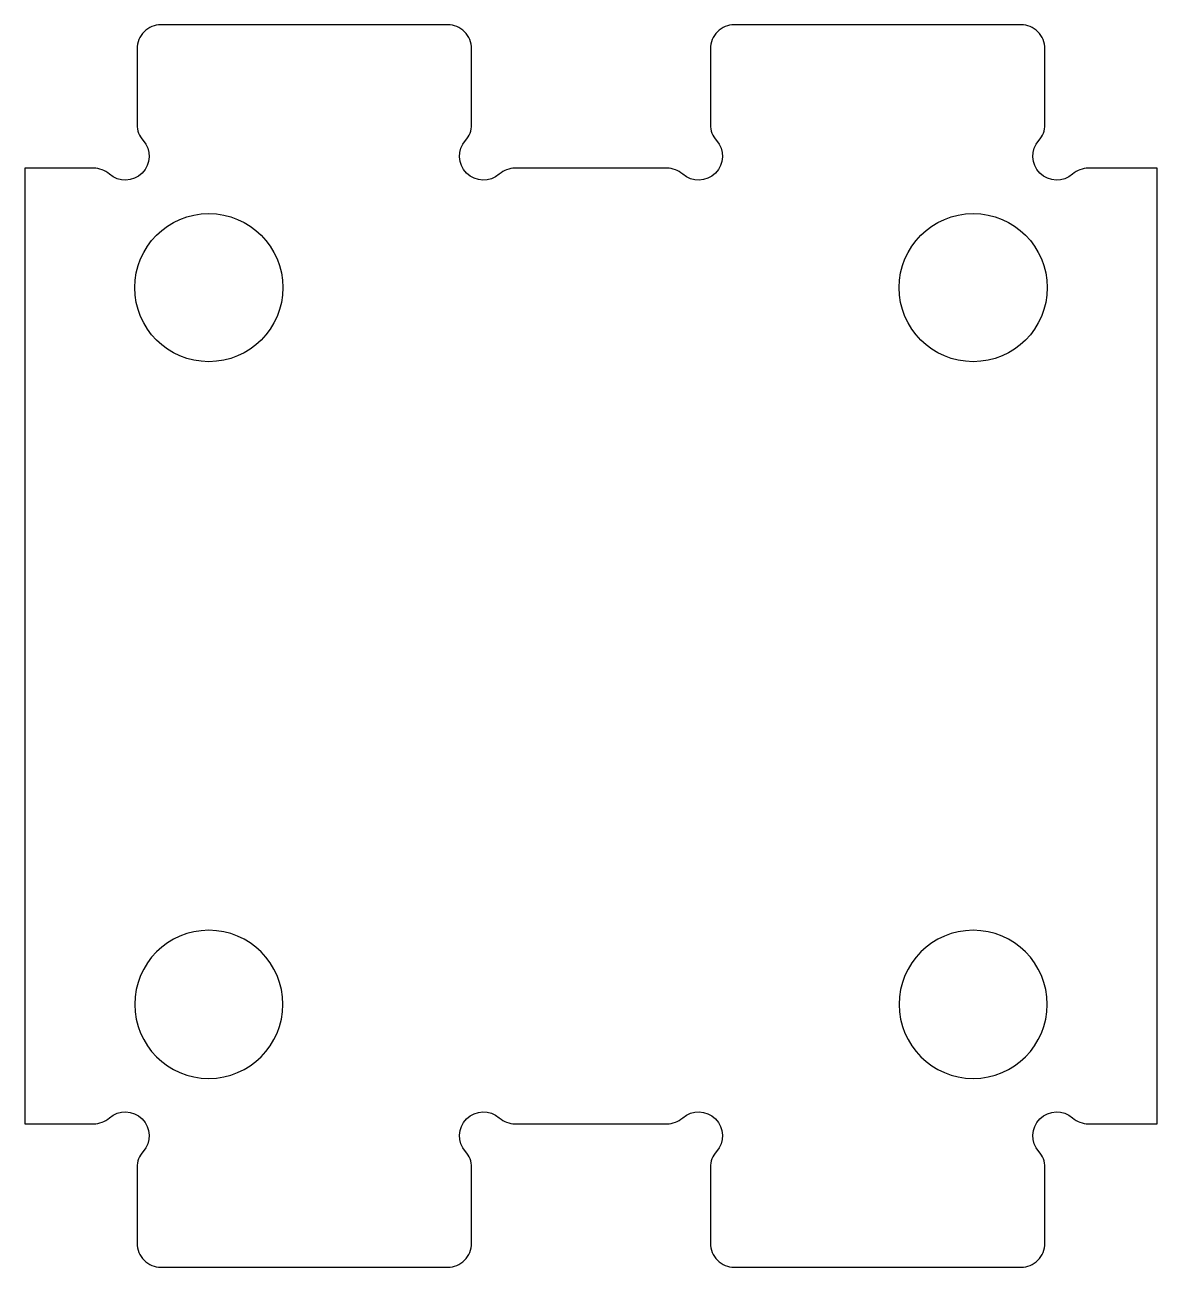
# Model space of a CAD drawing. Header units: millimetres. Extents: x -474.4 to -450.7, y -13 to 13.
import ezdxf

# ---------------------------------------------------------------- set-up
doc = ezdxf.new("R2010")
doc.units = ezdxf.units.MM
doc.layers.get('0').update_dxf_attribs({"linetype": 'CONTINUOUS'})

msp = doc.modelspace()

# ---------------------------------------------------------------- linework, layer by layer
msp.add_lwpolyline([(-450.65, -10), (-450.65, 10), (-452.089, 10, 0.182676), (-452.419, 9.875, -0.939221), (-453.125, 10.581, 0.182676), (-453, 10.911), (-453, 12.5, 0.414214), (-453.5, 13), (-459.5, 13, 0.414214), (-460, 12.5), (-460, 10.911, 0.182676), (-459.875, 10.581, -0.939221), (-460.581, 9.875, 0.182676), (-460.911, 10), (-464.089, 10, 0.182676), (-464.419, 9.875, -0.939221), (-465.125, 10.581, 0.182676), (-465, 10.911), (-465, 12.5, 0.414214), (-465.5, 13), (-471.5, 13, 0.414214), (-472, 12.5), (-472, 10.911, 0.182676), (-471.875, 10.581, -0.939221), (-472.581, 9.875, 0.182676), (-472.911, 10), (-474.35, 10), (-474.35, -10), (-472.911, -10, 0.182676), (-472.581, -9.875, -0.939221), (-471.875, -10.581, 0.182676), (-472, -10.911), (-472, -12.5, 0.414214), (-471.5, -13), (-465.5, -13, 0.414214), (-465, -12.5), (-465, -10.911, 0.182676), (-465.125, -10.581, -0.939221), (-464.419, -9.875, 0.182676), (-464.089, -10), (-460.911, -10, 0.182676), (-460.581, -9.875, -0.939221), (-459.875, -10.581, 0.182676), (-460, -10.911), (-460, -12.5, 0.414214), (-459.5, -13), (-453.5, -13, 0.414214), (-453, -12.5), (-453, -10.911, 0.182676), (-453.125, -10.581, -0.939221), (-452.419, -9.875, 0.182676), (-452.089, -10)], format="xyb", close=True)
for centre in [(-470.5, 7.5), (-454.5, 7.5)]:
    msp.add_circle(centre, 1.55)
at = {"extrusion": (9.86076e-32, -1.72723e-77, -1)}
for centre in [(470.5, -7.5), (454.5, -7.5)]:
    msp.add_circle(centre, 1.55, dxfattribs=at)

doc.saveas('drawing.dxf')
